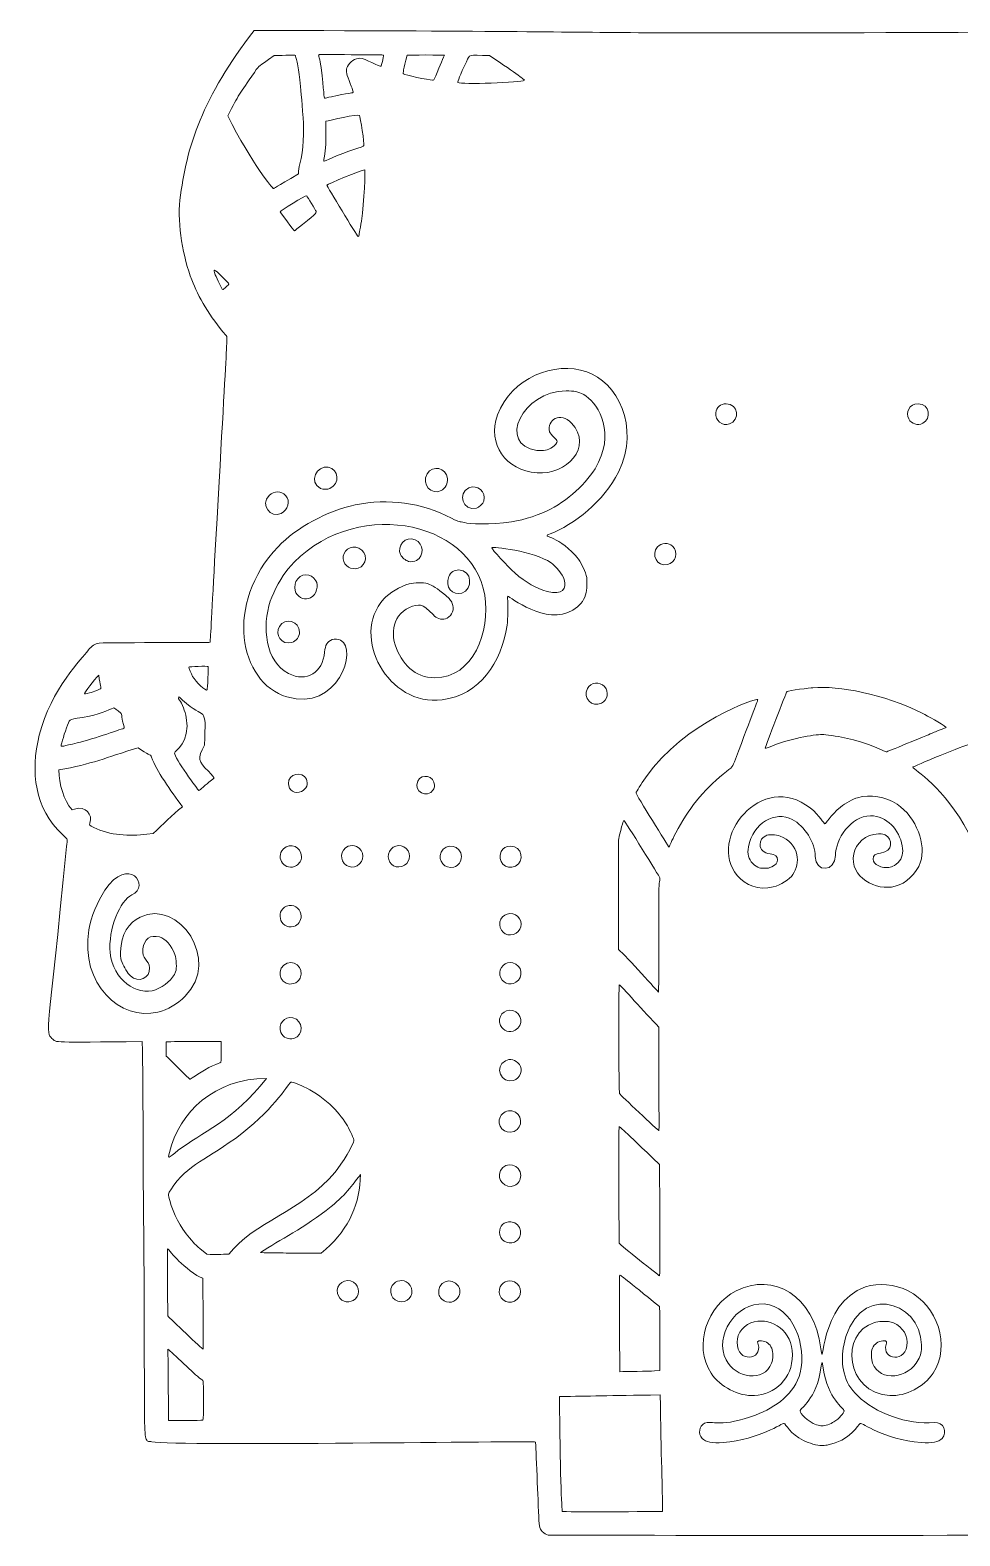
# Model space of a CAD drawing. Header units: inches. Extents: x -62.1 to -44.3, y 58.5 to 60.4.
# Drawn here: x -57.572 to -56.44, y 58.57 to 60.404 of the extents above; entities that cross this region are included whole.
import ezdxf

# ---------------------------------------------------------------- set-up
doc = ezdxf.new("R2010")
doc.units = ezdxf.units.IN
doc.header["$MEASUREMENT"] = 0
doc.layers.add('Gingerbread House 04', color=7, linetype='Continuous')

# ---------------------------------------------------------------- blocks, each defined once
blk = doc.blocks.new('block 3')
at = {"layer": 'Gingerbread House 04', "lineweight": 0}
for points, knots in [([(-55.6513, 59.4794), (-55.6333, 59.5653), (-55.7091, 59.6422), (-55.713, 59.6478), (-55.7154, 59.6514), (-55.7211, 59.6559), (-55.7244, 59.6569), (-55.7291, 59.6583), (-55.8615, 59.6574), (-55.862, 59.6582), (-55.8622, 59.6586), (-55.8785, 59.9532), (-55.8785, 59.9534), (-55.8826, 60.0376), (-55.8841, 60.0287), (-55.8812, 60.0321), (-55.7827, 60.1438), (-55.8253, 60.2868), (-55.9161, 60.4035), (-57.1395, 60.3966), (-56.6444, 60.402), (-57.2991, 60.4031), (-57.362, 60.322), (-57.3816, 60.2623), (-57.3895, 60.1963), (-57.393, 60.1666), (-57.3855, 60.1265), (-57.3751, 60.0993), (-57.3675, 60.0794), (-57.3528, 60.0539), (-57.3337, 60.0321), (-57.3313, 60.0294), (-57.3308, 60.053), (-57.3473, 59.7569), (-57.3512, 59.6866), (-57.3525, 59.6588), (-57.3529, 59.6582), (-57.3534, 59.6573), (-57.4855, 59.6584), (-57.4904, 59.6569), (-57.4938, 59.6559), (-57.4994, 59.6514), (-57.5019, 59.6478), (-57.5073, 59.6399), (-57.547, 59.6011), (-57.5608, 59.5452), (-57.572, 59.5001), (-57.5664, 59.456), (-57.5326, 59.424), (-57.5252, 59.417), (-57.5265, 59.4191), (-57.5275, 59.4095), (-57.5506, 59.1778), (-57.5538, 59.1842), (-57.5454, 59.1758), (-57.5399, 59.1703), (-57.5467, 59.1712), (-57.4354, 59.1721), (-57.4342, 59.1139), (-57.4345, 59.0198), (-57.4339, 58.9612), (-57.4309, 58.6682), (-57.4371, 58.6872), (-57.4238, 58.6848), (-57.392, 58.6792), (-56.9583, 58.6862), (-56.9565, 58.6844), (-56.9562, 58.6841), (-56.953, 58.6032), (-56.9529, 58.6001), (-56.9522, 58.5817), (-56.9518, 58.5795), (-56.9483, 58.5757), (-56.9457, 58.5729), (-56.9439, 58.5718), (-56.9409, 58.5712), (-56.9393, 58.5709), (-56.2747, 58.5702), (-56.2711, 58.5721), (-56.2677, 58.5738), (-56.2644, 58.5777), (-56.2634, 58.5812), (-56.2619, 58.5868), (-56.259, 58.6838), (-56.2584, 58.6844), (-56.2583, 58.6845), (-56.2465, 58.6846), (-56.2323, 58.6845), (-55.7943, 58.684), (-55.7856, 58.6768), (-55.783, 58.6919), (-55.7821, 58.6972), (-55.7806, 59.1116), (-55.7794, 59.1721), (-55.6677, 59.1712), (-55.6751, 59.1703), (-55.6694, 59.1758), (-55.6621, 59.1829), (-55.6633, 59.1761), (-55.6854, 59.3902), (-55.6874, 59.4092), (-55.6879, 59.415), (-55.6882, 59.4168), (-55.6888, 59.4215), (-55.6606, 59.435), (-55.6513, 59.4794)], [0, 0, 0, 0, 1, 1, 1, 2, 2, 2, 3, 3, 3, 4, 4, 4, 5, 5, 5, 6, 6, 6, 7, 7, 7, 8, 8, 8, 9, 9, 9, 10, 10, 10, 11, 11, 11, 12, 12, 12, 13, 13, 13, 14, 14, 14, 15, 15, 15, 16, 16, 16, 17, 17, 17, 18, 18, 18, 19, 19, 19, 20, 20, 20, 21, 21, 21, 22, 22, 22, 23, 23, 23, 24, 24, 24, 25, 25, 25, 26, 26, 26, 27, 27, 27, 28, 28, 28, 29, 29, 29, 30, 30, 30, 31, 31, 31, 32, 32, 32, 33, 33, 33, 34, 34, 34, 35, 35, 35, 35]), ([(-57.2989, 60.352), (-57.2912, 60.3632), (-57.2961, 60.3566), (-57.2746, 60.3726), (-57.2612, 60.3728), (-57.2493, 60.3733), (-57.2489, 60.3728), (-57.2488, 60.3725), (-57.2479, 60.3689), (-57.2469, 60.3647), (-57.244, 60.3517), (-57.2429, 60.3423), (-57.2396, 60.2966), (-57.2385, 60.2809), (-57.2385, 60.2568), (-57.2437, 60.2407), (-57.2451, 60.2365), (-57.2449, 60.233), (-57.245, 60.2284), (-57.2739, 60.2124), (-57.2749, 60.2105), (-57.2757, 60.2105), (-57.276, 60.2105), (-57.3017, 60.2401), (-57.3314, 60.2993), (-57.3177, 60.3254), (-57.3174, 60.3253), (-57.2989, 60.352)], [0, 0, 0, 0, 1, 1, 1, 2, 2, 2, 3, 3, 3, 4, 4, 4, 5, 5, 5, 6, 6, 6, 7, 7, 7, 8, 8, 8, 9, 9, 9, 9]), ([(-57.1811, 60.3736), (-57.1419, 60.3735), (-57.1415, 60.3735), (-57.1416, 60.3724), (-57.1418, 60.3705), (-57.1442, 60.3601), (-57.1446, 60.3597), (-57.1458, 60.3583), (-57.1645, 60.3693), (-57.1703, 60.3693), (-57.1759, 60.3693), (-57.1825, 60.3649), (-57.1855, 60.3592), (-57.1877, 60.3549), (-57.1873, 60.3514), (-57.1836, 60.3422), (-57.179, 60.3309), (-57.1781, 60.328), (-57.1789, 60.3276), (-57.1801, 60.3268), (-57.1843, 60.3268), (-57.2049, 60.3224), (-57.2093, 60.3214), (-57.213, 60.3207), (-57.2131, 60.3207), (-57.2145, 60.3207), (-57.2139, 60.3286), (-57.2177, 60.3581), (-57.2182, 60.3623), (-57.2206, 60.3731), (-57.2206, 60.3736), (-57.2206, 60.3737), (-57.2028, 60.3737), (-57.1811, 60.3736)], [0, 0, 0, 0, 1, 1, 1, 2, 2, 2, 3, 3, 3, 4, 4, 4, 5, 5, 5, 6, 6, 6, 7, 7, 7, 8, 8, 8, 9, 9, 9, 10, 10, 10, 11, 11, 11, 11]), ([(-57.1127, 60.3732), (-57.1124, 60.3732), (-57.0675, 60.3733), (-57.0675, 60.3731), (-57.0675, 60.373), (-57.0691, 60.3691), (-57.0712, 60.3645), (-57.0806, 60.3429), (-57.079, 60.3424), (-57.0821, 60.3425), (-57.0868, 60.3427), (-57.1163, 60.3491), (-57.1174, 60.3503), (-57.1181, 60.351), (-57.1174, 60.3552), (-57.1127, 60.3732)], [0, 0, 0, 0, 1, 1, 1, 2, 2, 2, 3, 3, 3, 4, 4, 4, 5, 5, 5, 5]), ([(-57.0407, 60.3649), (-57.0362, 60.3747), (-57.0393, 60.3733), (-57.0124, 60.3725), (-56.977, 60.3489), (-56.9696, 60.3429), (-56.9701, 60.3424), (-56.9727, 60.3399), (-57.0482, 60.3369), (-57.051, 60.3398), (-57.0517, 60.3405), (-57.0484, 60.3485), (-57.0407, 60.3649)], [0, 0, 0, 0, 1, 1, 1, 2, 2, 2, 3, 3, 3, 4, 4, 4, 4]), ([(-57.2117, 60.2758), (-57.2118, 60.2846), (-57.2117, 60.2885), (-57.2117, 60.2925), (-57.2076, 60.2937), (-57.1725, 60.3017), (-57.1709, 60.2997), (-57.1697, 60.2983), (-57.1648, 60.2647), (-57.1655, 60.2629), (-57.1661, 60.2611), (-57.1836, 60.2574), (-57.2078, 60.2465), (-57.2205, 60.2407), (-57.2112, 60.2416), (-57.2117, 60.2758)], [0, 0, 0, 0, 1, 1, 1, 2, 2, 2, 3, 3, 3, 4, 4, 4, 5, 5, 5, 5]), ([(-57.1645, 60.2335), (-57.1636, 60.2335), (-57.1649, 60.1946), (-57.1686, 60.1711), (-57.1704, 60.1599), (-57.1716, 60.1532), (-57.1718, 60.1528), (-57.172, 60.1526), (-57.1722, 60.1524), (-57.1725, 60.1524), (-57.1741, 60.1525), (-57.2106, 60.2144), (-57.2106, 60.2146), (-57.2106, 60.2161), (-57.1683, 60.2334), (-57.1645, 60.2335)], [0, 0, 0, 0, 1, 1, 1, 2, 2, 2, 3, 3, 3, 4, 4, 4, 5, 5, 5, 5]), ([(-57.2352, 60.2018), (-57.2341, 60.2006), (-57.2243, 60.1844), (-57.2238, 60.1829), (-57.2231, 60.1813), (-57.222, 60.1815), (-57.2401, 60.1669), (-57.2454, 60.1626), (-57.2499, 60.1591), (-57.2501, 60.1591), (-57.2506, 60.1591), (-57.2669, 60.181), (-57.2674, 60.1822), (-57.2679, 60.1838), (-57.236, 60.2027), (-57.2352, 60.2018)], [0, 0, 0, 0, 1, 1, 1, 2, 2, 2, 3, 3, 3, 4, 4, 4, 5, 5, 5, 5]), ([(-57.3335, 60.0907), (-57.3355, 60.089), (-57.3373, 60.0876), (-57.3375, 60.0876), (-57.3379, 60.0876), (-57.3444, 60.1006), (-57.3465, 60.1057), (-57.3497, 60.1135), (-57.3484, 60.1132), (-57.3384, 60.1035), (-57.3337, 60.0989), (-57.3299, 60.0949), (-57.3299, 60.0946), (-57.3299, 60.0942), (-57.3316, 60.0925), (-57.3335, 60.0907)], [0, 0, 0, 0, 1, 1, 1, 2, 2, 2, 3, 3, 3, 4, 4, 4, 5, 5, 5, 5]), ([(-56.9903, 59.7142), (-56.9907, 59.7142), (-56.9908, 59.7132), (-56.9905, 59.7112), (-56.9897, 59.7057), (-56.99, 59.6858), (-56.9911, 59.679), (-56.9981, 59.6331), (-57.0243, 59.5942), (-57.0703, 59.5881), (-57.1355, 59.5794), (-57.1827, 59.6648), (-57.1414, 59.7109), (-57.1349, 59.7182), (-57.1212, 59.7263), (-57.1105, 59.7293), (-57.1042, 59.7311), (-57.0929, 59.7312), (-57.0882, 59.7296), (-57.0815, 59.7273), (-57.0766, 59.7242), (-57.0662, 59.7154), (-57.061, 59.711), (-57.0596, 59.7094), (-57.0579, 59.7055), (-57.055, 59.699), (-57.0579, 59.6908), (-57.0642, 59.6876), (-57.0689, 59.6851), (-57.076, 59.6863), (-57.0796, 59.6902), (-57.084, 59.6949), (-57.0874, 59.6981), (-57.0912, 59.7008), (-57.0949, 59.7034), (-57.0952, 59.7035), (-57.0989, 59.7035), (-57.1083, 59.7035), (-57.1206, 59.6957), (-57.1253, 59.6868), (-57.13, 59.6777), (-57.1312, 59.6665), (-57.1274, 59.655), (-57.1197, 59.6322), (-57.1037, 59.6149), (-57.0792, 59.615), (-57.0322, 59.6151), (-57.0113, 59.6707), (-57.0184, 59.7155), (-57.0334, 59.8086), (-57.182, 59.8366), (-57.2578, 59.7477), (-57.2651, 59.7392), (-57.2753, 59.7207), (-57.2795, 59.7083), (-57.2899, 59.6775), (-57.2854, 59.6345), (-57.2575, 59.6203), (-57.2349, 59.6088), (-57.2156, 59.6216), (-57.2134, 59.6461), (-57.2125, 59.6551), (-57.2102, 59.6591), (-57.2042, 59.6614), (-57.2012, 59.6625), (-57.1966, 59.6623), (-57.1939, 59.6608), (-57.1724, 59.6497), (-57.1973, 59.5733), (-57.2592, 59.5917), (-57.3178, 59.6092), (-57.3356, 59.7058), (-57.2701, 59.7745), (-57.2477, 59.7979), (-57.2096, 59.8185), (-57.176, 59.8254), (-57.1353, 59.8337), (-57.0958, 59.8284), (-57.0588, 59.8092), (-57.0481, 59.8037), (-57.0501, 59.806), (-57.0429, 59.8039), (-57.0389, 59.8027), (-57.0108, 59.8005), (-56.9859, 59.8048), (-56.9694, 59.8076), (-56.9507, 59.8137), (-56.9384, 59.8202), (-56.913, 59.8335), (-56.8898, 59.8562), (-56.8796, 59.8776), (-56.8598, 59.9191), (-56.8828, 59.9518), (-56.8978, 59.9597), (-56.9047, 59.9633), (-56.9094, 59.9643), (-56.9193, 59.9643), (-56.9725, 59.9643), (-57.0037, 59.8984), (-56.9548, 59.8919), (-56.9467, 59.8908), (-56.9418, 59.8919), (-56.9358, 59.8959), (-56.9323, 59.8983), (-56.93, 59.901), (-56.93, 59.9029), (-56.93, 59.9048), (-56.9384, 59.9107), (-56.9394, 59.9146), (-56.9433, 59.929), (-56.9259, 59.9393), (-56.9127, 59.9251), (-56.8854, 59.896), (-56.9195, 59.8615), (-56.9546, 59.8645), (-56.9931, 59.8678), (-57.0157, 59.899), (-57.0026, 59.9351), (-56.9862, 59.9802), (-56.9333, 60.0011), (-56.894, 59.9875), (-56.8581, 59.9751), (-56.8281, 59.9215), (-56.8556, 59.8654), (-56.8726, 59.8306), (-56.9104, 59.8005), (-56.9388, 59.7902), (-56.951, 59.7857), (-56.9314, 59.7903), (-56.908, 59.7639), (-56.903, 59.7584), (-56.8984, 59.7503), (-56.8958, 59.7426), (-56.894, 59.7376), (-56.8939, 59.737), (-56.894, 59.729), (-56.894, 59.7214), (-56.8941, 59.7202), (-56.8955, 59.7161), (-56.8982, 59.7079), (-56.9029, 59.7022), (-56.9109, 59.6974), (-56.944, 59.6775), (-56.988, 59.7142), (-56.9903, 59.7142)], [0, 0, 0, 0, 1, 1, 1, 2, 2, 2, 3, 3, 3, 4, 4, 4, 5, 5, 5, 6, 6, 6, 7, 7, 7, 8, 8, 8, 9, 9, 9, 10, 10, 10, 11, 11, 11, 12, 12, 12, 13, 13, 13, 14, 14, 14, 15, 15, 15, 16, 16, 16, 17, 17, 17, 18, 18, 18, 19, 19, 19, 20, 20, 20, 21, 21, 21, 22, 22, 22, 23, 23, 23, 24, 24, 24, 25, 25, 25, 26, 26, 26, 27, 27, 27, 28, 28, 28, 29, 29, 29, 30, 30, 30, 31, 31, 31, 32, 32, 32, 33, 33, 33, 34, 34, 34, 35, 35, 35, 36, 36, 36, 37, 37, 37, 38, 38, 38, 39, 39, 39, 40, 40, 40, 41, 41, 41, 42, 42, 42, 43, 43, 43, 44, 44, 44, 45, 45, 45, 46, 46, 46, 47, 47, 47, 48, 48, 48, 48]), ([(-56.7369, 59.9376), (-56.736, 59.9444), (-56.7311, 59.9486), (-56.7243, 59.9486), (-56.7091, 59.9486), (-56.7075, 59.9286), (-56.7202, 59.924), (-56.7289, 59.9209), (-56.7382, 59.9285), (-56.7369, 59.9376)], [0, 0, 0, 0, 1, 1, 1, 2, 2, 2, 3, 3, 3, 3]), ([(-56.4906, 59.9486), (-56.4759, 59.9486), (-56.4743, 59.9301), (-56.4847, 59.9248), (-56.4908, 59.9216), (-56.4987, 59.9241), (-56.5019, 59.9301), (-56.5058, 59.9376), (-56.5016, 59.9486), (-56.4906, 59.9486)], [0, 0, 0, 0, 1, 1, 1, 2, 2, 2, 3, 3, 3, 3]), ([(-57.2089, 59.8713), (-57.1962, 59.8687), (-57.194, 59.8513), (-57.2069, 59.8455), (-57.2101, 59.844), (-57.2152, 59.8441), (-57.2183, 59.8456), (-57.2334, 59.8531), (-57.2229, 59.8742), (-57.2089, 59.8713)], [0, 0, 0, 0, 1, 1, 1, 2, 2, 2, 3, 3, 3, 3]), ([(-57.0637, 59.8576), (-57.0631, 59.8516), (-57.0664, 59.8453), (-57.0714, 59.8428), (-57.083, 59.8369), (-57.096, 59.8502), (-57.0884, 59.8632), (-57.0818, 59.8746), (-57.0651, 59.8708), (-57.0637, 59.8576)], [0, 0, 0, 0, 1, 1, 1, 2, 2, 2, 3, 3, 3, 3]), ([(-57.2662, 59.8151), (-57.2792, 59.8089), (-57.2923, 59.8254), (-57.2808, 59.8369), (-57.2747, 59.843), (-57.2664, 59.8429), (-57.2607, 59.8367), (-57.2549, 59.8302), (-57.2577, 59.8192), (-57.2662, 59.8151)], [0, 0, 0, 0, 1, 1, 1, 2, 2, 2, 3, 3, 3, 3]), ([(-57.0195, 59.8302), (-57.0203, 59.827), (-57.0251, 59.8224), (-57.0285, 59.8216), (-57.0448, 59.8175), (-57.0523, 59.8395), (-57.0376, 59.8462), (-57.0275, 59.8508), (-57.0163, 59.8417), (-57.0195, 59.8302)], [0, 0, 0, 0, 1, 1, 1, 2, 2, 2, 3, 3, 3, 3]), ([(-57.103, 59.783), (-57.0927, 59.7783), (-57.0917, 59.7633), (-57.1014, 59.7579), (-57.1038, 59.7566), (-57.1089, 59.7559), (-57.1111, 59.7566), (-57.115, 59.7579), (-57.1189, 59.7612), (-57.1208, 59.765), (-57.1261, 59.7751), (-57.115, 59.7885), (-57.103, 59.783)], [0, 0, 0, 0, 1, 1, 1, 2, 2, 2, 3, 3, 3, 4, 4, 4, 4]), ([(-57.1725, 59.7484), (-57.181, 59.7458), (-57.1896, 59.7511), (-57.1908, 59.7596), (-57.1922, 59.7695), (-57.1812, 59.7771), (-57.1716, 59.7729), (-57.1602, 59.7678), (-57.1617, 59.7516), (-57.1725, 59.7484)], [0, 0, 0, 0, 1, 1, 1, 2, 2, 2, 3, 3, 3, 3]), ([(-56.8079, 59.7744), (-56.8033, 59.7796), (-56.7945, 59.78), (-56.7895, 59.7752), (-56.782, 59.7681), (-56.7857, 59.755), (-56.7959, 59.7528), (-56.8083, 59.7501), (-56.8163, 59.7648), (-56.8079, 59.7744)], [0, 0, 0, 0, 1, 1, 1, 2, 2, 2, 3, 3, 3, 3]), ([(-57.2484, 59.7186), (-57.2499, 59.7214), (-57.2498, 59.7286), (-57.2482, 59.7321), (-57.2435, 59.7426), (-57.2294, 59.7434), (-57.2239, 59.7331), (-57.221, 59.7276), (-57.2225, 59.7164), (-57.2304, 59.7124), (-57.2369, 59.709), (-57.2447, 59.7117), (-57.2484, 59.7186)], [0, 0, 0, 0, 1, 1, 1, 2, 2, 2, 3, 3, 3, 4, 4, 4, 4]), ([(-57.062, 59.7382), (-57.0597, 59.7436), (-57.0556, 59.7463), (-57.0498, 59.7463), (-57.0336, 59.7464), (-57.0323, 59.7223), (-57.0462, 59.7182), (-57.0572, 59.7149), (-57.0677, 59.7255), (-57.062, 59.7382)], [0, 0, 0, 0, 1, 1, 1, 2, 2, 2, 3, 3, 3, 3]), ([(-57.2439, 59.6705), (-57.2439, 59.6646), (-57.2476, 59.6597), (-57.2533, 59.658), (-57.2656, 59.6543), (-57.2746, 59.6675), (-57.2684, 59.6776), (-57.2614, 59.689), (-57.2439, 59.6839), (-57.2439, 59.6705)], [0, 0, 0, 0, 1, 1, 1, 2, 2, 2, 3, 3, 3, 3]), ([(-57.3552, 59.6287), (-57.3549, 59.6284), (-57.3549, 59.6229), (-57.3554, 59.6146), (-57.3557, 59.6071), (-57.3562, 59.6007), (-57.3564, 59.6003), (-57.3576, 59.5981), (-57.3704, 59.61), (-57.3741, 59.6166), (-57.376, 59.62), (-57.3788, 59.6268), (-57.3788, 59.628), (-57.3788, 59.6287), (-57.3558, 59.6293), (-57.3552, 59.6287)], [0, 0, 0, 0, 1, 1, 1, 2, 2, 2, 3, 3, 3, 4, 4, 4, 5, 5, 5, 5]), ([(-57.4885, 59.6181), (-57.4866, 59.6047), (-57.4854, 59.6032), (-57.4858, 59.6021), (-57.4861, 59.6013), (-57.4946, 59.5979), (-57.4996, 59.5966), (-57.5046, 59.5952), (-57.5057, 59.5951), (-57.5057, 59.5956), (-57.5057, 59.5968), (-57.4941, 59.6129), (-57.4885, 59.6181)], [0, 0, 0, 0, 1, 1, 1, 2, 2, 2, 3, 3, 3, 4, 4, 4, 4]), ([(-56.8763, 59.584), (-56.8876, 59.5783), (-56.8991, 59.5905), (-56.8932, 59.6019), (-56.8891, 59.6097), (-56.8784, 59.6109), (-56.8723, 59.6042), (-56.8667, 59.5979), (-56.8687, 59.5878), (-56.8763, 59.584)], [0, 0, 0, 0, 1, 1, 1, 2, 2, 2, 3, 3, 3, 3]), ([(-56.6502, 59.5982), (-56.6481, 59.5998), (-56.6218, 59.6025), (-56.6186, 59.6028), (-56.5876, 59.6054), (-56.533, 59.5957), (-56.485, 59.5716), (-56.4794, 59.5688), (-56.4618, 59.5592), (-56.4564, 59.5545), (-56.4859, 59.5424), (-56.456, 59.5548), (-56.5053, 59.5345), (-56.5184, 59.5291), (-56.5292, 59.5247), (-56.5293, 59.5247), (-56.531, 59.5248), (-56.5493, 59.5357), (-56.58, 59.542), (-56.5893, 59.5438), (-56.6036, 59.5459), (-56.6074, 59.5459), (-56.6172, 59.5459), (-56.6473, 59.5409), (-56.6727, 59.5303), (-56.6754, 59.5292), (-56.6767, 59.5289), (-56.6767, 59.5293), (-56.6767, 59.5308), (-56.6513, 59.5974), (-56.6502, 59.5982)], [0, 0, 0, 0, 1, 1, 1, 2, 2, 2, 3, 3, 3, 4, 4, 4, 5, 5, 5, 6, 6, 6, 7, 7, 7, 8, 8, 8, 9, 9, 9, 10, 10, 10, 10]), ([(-57.3819, 59.5666), (-57.3832, 59.5741), (-57.3871, 59.584), (-57.3902, 59.5877), (-57.3922, 59.59), (-57.391, 59.5918), (-57.3907, 59.5918), (-57.3905, 59.5918), (-57.3886, 59.59), (-57.3863, 59.5878), (-57.359, 59.5619), (-57.3572, 59.5851), (-57.3598, 59.5328), (-57.3684, 59.5162), (-57.3674, 59.5137), (-57.3549, 59.5011), (-57.3504, 59.4965), (-57.3475, 59.4932), (-57.3478, 59.4929), (-57.3496, 59.4913), (-57.3542, 59.4882), (-57.3613, 59.4818), (-57.3638, 59.4796), (-57.3661, 59.4777), (-57.3664, 59.4777), (-57.3675, 59.4777), (-57.3962, 59.5179), (-57.3962, 59.5233), (-57.3962, 59.5263), (-57.3763, 59.5355), (-57.3819, 59.5666)], [0, 0, 0, 0, 1, 1, 1, 2, 2, 2, 3, 3, 3, 4, 4, 4, 5, 5, 5, 6, 6, 6, 7, 7, 7, 8, 8, 8, 9, 9, 9, 10, 10, 10, 10]), ([(-56.7939, 59.4087), (-56.7941, 59.4089), (-56.8345, 59.4732), (-56.8341, 59.4747), (-56.8338, 59.476), (-56.8275, 59.4862), (-56.8227, 59.4931), (-56.7744, 59.5622), (-56.6872, 59.5901), (-56.6858, 59.5887), (-56.6854, 59.5883), (-56.6918, 59.5722), (-56.7131, 59.5157), (-56.7167, 59.506), (-56.7155, 59.5075), (-56.728, 59.4975), (-56.7514, 59.4787), (-56.7716, 59.4538), (-56.7856, 59.4262), (-56.7912, 59.4152), (-56.7924, 59.4122), (-56.7939, 59.4087)], [0, 0, 0, 0, 1, 1, 1, 2, 2, 2, 3, 3, 3, 4, 4, 4, 5, 5, 5, 6, 6, 6, 7, 7, 7, 7]), ([(-57.5265, 59.5572), (-57.5227, 59.567), (-57.5263, 59.5628), (-57.4996, 59.5683), (-57.4852, 59.5713), (-57.4711, 59.5783), (-57.47, 59.5783), (-57.4696, 59.5783), (-57.4663, 59.5758), (-57.4615, 59.5719), (-57.4609, 59.5715), (-57.4605, 59.5699), (-57.4603, 59.567), (-57.4597, 59.5601), (-57.4568, 59.5544), (-57.4575, 59.5537), (-57.4579, 59.5533), (-57.4945, 59.5407), (-57.5147, 59.5357), (-57.5321, 59.5314), (-57.5342, 59.531), (-57.5342, 59.532), (-57.5342, 59.5344), (-57.5297, 59.5491), (-57.5265, 59.5572)], [0, 0, 0, 0, 1, 1, 1, 2, 2, 2, 3, 3, 3, 4, 4, 4, 5, 5, 5, 6, 6, 6, 7, 7, 7, 8, 8, 8, 8]), ([(-57.5179, 59.4552), (-57.5179, 59.4552), (-57.5209, 59.4543), (-57.5209, 59.4543), (-57.5318, 59.4661), (-57.5361, 59.4851), (-57.5372, 59.5028), (-57.4963, 59.51), (-57.4803, 59.5176), (-57.4405, 59.5298), (-57.4287, 59.5207), (-57.4253, 59.5223), (-57.424, 59.5185), (-57.4184, 59.5014), (-57.4009, 59.478), (-57.3865, 59.458), (-57.3989, 59.4477), (-57.4102, 59.4368), (-57.4222, 59.4254), (-57.4222, 59.4254), (-57.4297, 59.4245), (-57.4297, 59.4245), (-57.4509, 59.4218), (-57.4752, 59.4231), (-57.4943, 59.4326), (-57.5003, 59.4356), (-57.5001, 59.4354), (-57.4992, 59.4379), (-57.4955, 59.4485), (-57.5043, 59.4593), (-57.5179, 59.4552)], [0, 0, 0, 0, 1, 1, 1, 2, 2, 2, 3, 3, 3, 4, 4, 4, 5, 5, 5, 6, 6, 6, 7, 7, 7, 8, 8, 8, 9, 9, 9, 10, 10, 10, 10]), ([(-56.4292, 59.4263), (-56.4579, 59.4815), (-56.4963, 59.5035), (-56.4971, 59.506), (-56.4974, 59.5067), (-56.4308, 59.5345), (-56.4289, 59.5335), (-56.4266, 59.5323), (-56.4063, 59.5113), (-56.4011, 59.5048), (-56.3759, 59.4734), (-56.3672, 59.4492), (-56.3597, 59.4171), (-56.3597, 59.4171), (-56.3597, 59.394), (-56.3597, 59.394), (-56.3597, 59.3813), (-56.3598, 59.3708), (-56.3599, 59.3707), (-56.3603, 59.3703), (-56.4082, 59.4054), (-56.4205, 59.414), (-56.4241, 59.4165), (-56.4242, 59.4167), (-56.4292, 59.4263)], [0, 0, 0, 0, 1, 1, 1, 2, 2, 2, 3, 3, 3, 4, 4, 4, 5, 5, 5, 6, 6, 6, 7, 7, 7, 8, 8, 8, 8]), ([(-57.2575, 59.4864), (-57.2575, 59.498), (-57.2405, 59.5019), (-57.2355, 59.4915), (-57.2345, 59.4893), (-57.2343, 59.4852), (-57.2352, 59.4829), (-57.236, 59.4807), (-57.239, 59.4778), (-57.2416, 59.4765), (-57.2492, 59.473), (-57.2575, 59.4779), (-57.2575, 59.4864)], [0, 0, 0, 0, 1, 1, 1, 2, 2, 2, 3, 3, 3, 4, 4, 4, 4]), ([(-57.081, 59.4784), (-57.0884, 59.4673), (-57.1058, 59.4771), (-57.0999, 59.4892), (-57.0951, 59.4991), (-57.0795, 59.4956), (-57.0795, 59.4842), (-57.0795, 59.4813), (-57.0798, 59.4803), (-57.081, 59.4784)], [0, 0, 0, 0, 1, 1, 1, 2, 2, 2, 3, 3, 3, 3]), ([(-56.5382, 59.3859), (-56.5348, 59.3842), (-56.5341, 59.3841), (-56.5292, 59.3841), (-56.5255, 59.3841), (-56.5212, 59.3838), (-56.515, 59.3901), (-56.5097, 59.3956), (-56.5082, 59.4015), (-56.5099, 59.4104), (-56.5135, 59.4298), (-56.5284, 59.447), (-56.5487, 59.447), (-56.5726, 59.4471), (-56.5912, 59.4179), (-56.5912, 59.3986), (-56.5912, 59.3786), (-56.6158, 59.3774), (-56.6158, 59.3975), (-56.6158, 59.4138), (-56.6288, 59.4347), (-56.6438, 59.4425), (-56.6646, 59.4533), (-56.6917, 59.4383), (-56.6972, 59.4093), (-56.6988, 59.4004), (-56.6973, 59.3945), (-56.692, 59.389), (-56.6859, 59.3828), (-56.6818, 59.383), (-56.6779, 59.383), (-56.673, 59.383), (-56.6722, 59.3831), (-56.6688, 59.3848), (-56.6637, 59.3873), (-56.6616, 59.3897), (-56.6617, 59.3932), (-56.6617, 59.3977), (-56.6642, 59.3997), (-56.6708, 59.4005), (-56.6787, 59.4015), (-56.6829, 59.4055), (-56.6829, 59.4121), (-56.6829, 59.4169), (-56.6807, 59.4203), (-56.6762, 59.4227), (-56.6731, 59.4244), (-56.6638, 59.4242), (-56.6585, 59.4223), (-56.6483, 59.4186), (-56.6401, 59.4095), (-56.6381, 59.3996), (-56.6366, 59.3918), (-56.6387, 59.3819), (-56.643, 59.3756), (-56.6474, 59.3692), (-56.6576, 59.3627), (-56.667, 59.3603), (-56.6848, 59.3558), (-56.7008, 59.3624), (-56.7109, 59.3744), (-56.7483, 59.4188), (-56.6804, 59.503), (-56.622, 59.4565), (-56.6096, 59.4466), (-56.6059, 59.4379), (-56.6042, 59.4372), (-56.6026, 59.4366), (-56.598, 59.4472), (-56.585, 59.4576), (-56.5793, 59.4622), (-56.5697, 59.4675), (-56.5644, 59.469), (-56.5488, 59.4733), (-56.53, 59.4703), (-56.5162, 59.4611), (-56.4921, 59.4452), (-56.4807, 59.4107), (-56.4876, 59.3908), (-56.4927, 59.3758), (-56.5054, 59.3646), (-56.5186, 59.3611), (-56.5408, 59.3551), (-56.5746, 59.3714), (-56.5689, 59.4007), (-56.5665, 59.4129), (-56.5547, 59.4248), (-56.5387, 59.4249), (-56.5337, 59.4249), (-56.5325, 59.4247), (-56.5306, 59.4237), (-56.5215, 59.4188), (-56.5206, 59.4035), (-56.5362, 59.4016), (-56.5429, 59.4008), (-56.5454, 59.3988), (-56.5454, 59.3943), (-56.5454, 59.3909), (-56.5433, 59.3884), (-56.5382, 59.3859)], [0, 0, 0, 0, 1, 1, 1, 2, 2, 2, 3, 3, 3, 4, 4, 4, 5, 5, 5, 6, 6, 6, 7, 7, 7, 8, 8, 8, 9, 9, 9, 10, 10, 10, 11, 11, 11, 12, 12, 12, 13, 13, 13, 14, 14, 14, 15, 15, 15, 16, 16, 16, 17, 17, 17, 18, 18, 18, 19, 19, 19, 20, 20, 20, 21, 21, 21, 22, 22, 22, 23, 23, 23, 24, 24, 24, 25, 25, 25, 26, 26, 26, 27, 27, 27, 28, 28, 28, 29, 29, 29, 30, 30, 30, 31, 31, 31, 32, 32, 32, 33, 33, 33, 33]), ([(-56.8056, 59.3667), (-56.8064, 59.3629), (-56.8065, 59.3539), (-56.8064, 59.2973), (-56.8064, 59.2616), (-56.8065, 59.2323), (-56.8066, 59.2323), (-56.8075, 59.2323), (-56.8449, 59.2757), (-56.8556, 59.2843), (-56.8556, 59.2843), (-56.8556, 59.4172), (-56.8556, 59.4172), (-56.851, 59.4366), (-56.8495, 59.4415), (-56.8487, 59.4412), (-56.8476, 59.4409), (-56.8052, 59.3719), (-56.8049, 59.3714), (-56.8048, 59.3712), (-56.8051, 59.3691), (-56.8056, 59.3667)], [0, 0, 0, 0, 1, 1, 1, 2, 2, 2, 3, 3, 3, 4, 4, 4, 5, 5, 5, 6, 6, 6, 7, 7, 7, 7]), ([(-57.5004, 59.3081), (-57.4977, 59.3238), (-57.4902, 59.3425), (-57.481, 59.3562), (-57.452, 59.3997), (-57.4248, 59.3611), (-57.4481, 59.3506), (-57.4621, 59.3444), (-57.4773, 59.3092), (-57.4745, 59.2801), (-57.4714, 59.2472), (-57.4419, 59.227), (-57.4192, 59.2352), (-57.4085, 59.2391), (-57.398, 59.2485), (-57.3948, 59.257), (-57.3933, 59.2611), (-57.3938, 59.2725), (-57.3958, 59.2781), (-57.3997, 59.2891), (-57.407, 59.2974), (-57.4145, 59.2994), (-57.4262, 59.3025), (-57.433, 59.2971), (-57.4347, 59.2849), (-57.4365, 59.2726), (-57.4271, 59.2713), (-57.4265, 59.262), (-57.4255, 59.2494), (-57.4406, 59.2428), (-57.4499, 59.252), (-57.4528, 59.2549), (-57.458, 59.2632), (-57.46, 59.2682), (-57.4618, 59.2728), (-57.4618, 59.273), (-57.4618, 59.2815), (-57.4617, 59.3025), (-57.4514, 59.3171), (-57.4378, 59.3237), (-57.3911, 59.3461), (-57.3391, 59.2714), (-57.3833, 59.2272), (-57.3931, 59.2174), (-57.404, 59.211), (-57.4165, 59.208), (-57.4616, 59.1968), (-57.5116, 59.2415), (-57.5004, 59.3081)], [0, 0, 0, 0, 1, 1, 1, 2, 2, 2, 3, 3, 3, 4, 4, 4, 5, 5, 5, 6, 6, 6, 7, 7, 7, 8, 8, 8, 9, 9, 9, 10, 10, 10, 11, 11, 11, 12, 12, 12, 13, 13, 13, 14, 14, 14, 15, 15, 15, 16, 16, 16, 16]), ([(-57.2416, 59.3975), (-57.2416, 59.394), (-57.2418, 59.3931), (-57.2433, 59.3908), (-57.2443, 59.3891), (-57.246, 59.3874), (-57.2476, 59.3864), (-57.2607, 59.3783), (-57.2746, 59.3957), (-57.2635, 59.4066), (-57.255, 59.4149), (-57.2417, 59.4091), (-57.2416, 59.3975)], [0, 0, 0, 0, 1, 1, 1, 2, 2, 2, 3, 3, 3, 4, 4, 4, 4]), ([(-57.1739, 59.386), (-57.1779, 59.3839), (-57.1828, 59.3841), (-57.1867, 59.3866), (-57.1956, 59.392), (-57.1944, 59.4058), (-57.1847, 59.4098), (-57.182, 59.4109), (-57.1773, 59.4109), (-57.1745, 59.4096), (-57.1645, 59.405), (-57.1641, 59.391), (-57.1739, 59.386)], [0, 0, 0, 0, 1, 1, 1, 2, 2, 2, 3, 3, 3, 4, 4, 4, 4]), ([(-57.1357, 59.4002), (-57.1336, 59.4102), (-57.1213, 59.4141), (-57.1139, 59.4071), (-57.1067, 59.4003), (-57.1098, 59.388), (-57.1192, 59.3852), (-57.1291, 59.3822), (-57.1376, 59.3911), (-57.1357, 59.4002)], [0, 0, 0, 0, 1, 1, 1, 2, 2, 2, 3, 3, 3, 3]), ([(-57.056, 59.3846), (-57.0671, 59.3813), (-57.0759, 59.3927), (-57.0715, 59.4025), (-57.0657, 59.4151), (-57.0468, 59.411), (-57.0467, 59.3973), (-57.0467, 59.3911), (-57.0502, 59.3864), (-57.056, 59.3846)], [0, 0, 0, 0, 1, 1, 1, 2, 2, 2, 3, 3, 3, 3]), ([(-56.9808, 59.3857), (-56.9925, 59.38), (-57.0043, 59.3919), (-56.9983, 59.4034), (-56.996, 59.4078), (-56.9921, 59.4101), (-56.987, 59.4101), (-56.9724, 59.4101), (-56.9696, 59.3913), (-56.9808, 59.3857)], [0, 0, 0, 0, 1, 1, 1, 2, 2, 2, 3, 3, 3, 3]), ([(-57.2564, 59.3377), (-57.2489, 59.3388), (-57.2419, 59.3325), (-57.2419, 59.3246), (-57.2419, 59.3191), (-57.2457, 59.3139), (-57.2507, 59.3123), (-57.2684, 59.3071), (-57.2753, 59.3349), (-57.2564, 59.3377)], [0, 0, 0, 0, 1, 1, 1, 2, 2, 2, 3, 3, 3, 3]), ([(-56.9834, 59.3024), (-56.9931, 59.2995), (-57.0019, 59.308), (-56.9998, 59.3177), (-56.9977, 59.3275), (-56.9854, 59.3313), (-56.9781, 59.3244), (-56.9708, 59.3175), (-56.9738, 59.3053), (-56.9834, 59.3024)], [0, 0, 0, 0, 1, 1, 1, 2, 2, 2, 3, 3, 3, 3]), ([(-57.2432, 59.2493), (-57.2448, 59.246), (-57.2474, 59.2437), (-57.2512, 59.2426), (-57.265, 59.2384), (-57.2733, 59.2562), (-57.2631, 59.2649), (-57.2524, 59.2741), (-57.2372, 59.2621), (-57.2432, 59.2493)], [0, 0, 0, 0, 1, 1, 1, 2, 2, 2, 3, 3, 3, 3]), ([(-56.9803, 59.2442), (-56.9876, 59.2398), (-56.998, 59.2435), (-56.9998, 59.2528), (-57.0016, 59.2621), (-56.9933, 59.2701), (-56.9842, 59.268), (-56.9729, 59.2655), (-56.9704, 59.2502), (-56.9803, 59.2442)], [0, 0, 0, 0, 1, 1, 1, 2, 2, 2, 3, 3, 3, 3]), ([(-56.8062, 59.0635), (-56.8072, 59.0636), (-56.8536, 59.1076), (-56.8542, 59.1087), (-56.8551, 59.1102), (-56.8554, 59.2415), (-56.8545, 59.2412), (-56.853, 59.2407), (-56.8232, 59.207), (-56.8063, 59.1897), (-56.8063, 59.1897), (-56.8063, 59.1266), (-56.8063, 59.1266), (-56.8061, 59.0911), (-56.806, 59.0635), (-56.8062, 59.0635)], [0, 0, 0, 0, 1, 1, 1, 2, 2, 2, 3, 3, 3, 4, 4, 4, 5, 5, 5, 5]), ([(-57.252, 59.201), (-57.2388, 59.1979), (-57.2388, 59.1795), (-57.2507, 59.176), (-57.2573, 59.174), (-57.2638, 59.1769), (-57.2666, 59.1831), (-57.271, 59.1928), (-57.2623, 59.2035), (-57.252, 59.201)], [0, 0, 0, 0, 1, 1, 1, 2, 2, 2, 3, 3, 3, 3]), ([(-56.9841, 59.2099), (-56.973, 59.2073), (-56.9704, 59.1915), (-56.9813, 59.1858), (-56.988, 59.1823), (-56.9959, 59.1849), (-56.9991, 59.1917), (-57.0038, 59.2019), (-56.995, 59.2126), (-56.9841, 59.2099)], [0, 0, 0, 0, 1, 1, 1, 2, 2, 2, 3, 3, 3, 3]), ([(-57.3394, 59.1722), (-57.3392, 59.1557), (-57.339, 59.1476), (-57.3398, 59.147), (-57.3418, 59.1454), (-57.3532, 59.1428), (-57.3728, 59.1291), (-57.3752, 59.1275), (-57.3772, 59.1261), (-57.3773, 59.1261), (-57.3776, 59.1262), (-57.4059, 59.1541), (-57.4062, 59.1543), (-57.4062, 59.1543), (-57.4064, 59.1717), (-57.4064, 59.1717), (-57.3897, 59.1722), (-57.3903, 59.1723), (-57.3394, 59.1722)], [0, 0, 0, 0, 1, 1, 1, 2, 2, 2, 3, 3, 3, 4, 4, 4, 5, 5, 5, 6, 6, 6, 6]), ([(-56.9834, 59.1247), (-56.9983, 59.1202), (-57.0073, 59.1414), (-56.9931, 59.1487), (-56.9877, 59.1515), (-56.9806, 59.1505), (-56.9761, 59.1441), (-56.9718, 59.138), (-56.9744, 59.1274), (-56.9834, 59.1247)], [0, 0, 0, 0, 1, 1, 1, 2, 2, 2, 3, 3, 3, 3]), ([(-57.2843, 59.1272), (-57.324, 59.0757), (-57.3644, 59.0605), (-57.3917, 59.0397), (-57.4046, 59.0298), (-57.4044, 59.0282), (-57.4023, 59.0369), (-57.3908, 59.0863), (-57.3467, 59.1272), (-57.2843, 59.1272)], [0, 0, 0, 0, 1, 1, 1, 2, 2, 2, 3, 3, 3, 3]), ([(-57.3299, 58.9131), (-57.3299, 58.9131), (-57.333, 58.9131), (-57.333, 58.9131), (-57.3439, 58.9131), (-57.3447, 58.9124), (-57.3569, 58.9132), (-57.3703, 58.9243), (-57.3709, 58.9245), (-57.378, 58.933), (-57.3894, 58.9466), (-57.3974, 58.9618), (-57.402, 58.9787), (-57.404, 58.986), (-57.4039, 58.9869), (-57.4008, 58.9916), (-57.3797, 59.0242), (-57.357, 59.027), (-57.3143, 59.0601), (-57.2722, 59.0926), (-57.2567, 59.1228), (-57.254, 59.1228), (-57.2511, 59.1228), (-57.2232, 59.1129), (-57.203, 59.0919), (-57.1968, 59.0854), (-57.1889, 59.0753), (-57.1856, 59.0694), (-57.1822, 59.0634), (-57.1776, 59.0531), (-57.1776, 59.0517), (-57.1776, 59.0478), (-57.1924, 59.023), (-57.2005, 59.0132), (-57.2401, 58.9653), (-57.3004, 58.9526), (-57.3299, 58.9131)], [0, 0, 0, 0, 1, 1, 1, 2, 2, 2, 3, 3, 3, 4, 4, 4, 5, 5, 5, 6, 6, 6, 7, 7, 7, 8, 8, 8, 9, 9, 9, 10, 10, 10, 11, 11, 11, 12, 12, 12, 12]), ([(-56.9993, 59.0808), (-56.9968, 59.0858), (-56.9906, 59.0887), (-56.9852, 59.0876), (-56.9726, 59.0849), (-56.9708, 59.0676), (-56.9826, 59.0627), (-56.9942, 59.0579), (-57.0047, 59.0702), (-56.9993, 59.0808)], [0, 0, 0, 0, 1, 1, 1, 2, 2, 2, 3, 3, 3, 3]), ([(-56.8547, 59.0685), (-56.854, 59.0685), (-56.851, 59.0657), (-56.8054, 59.0224), (-56.8052, 58.9653), (-56.8048, 58.8869), (-56.8055, 58.8869), (-56.806, 58.8869), (-56.8534, 58.9245), (-56.8545, 58.9265), (-56.855, 58.9275), (-56.8553, 59.0685), (-56.8547, 59.0685)], [0, 0, 0, 0, 1, 1, 1, 2, 2, 2, 3, 3, 3, 4, 4, 4, 4]), ([(-56.9822, 58.9969), (-56.993, 58.992), (-57.0046, 59.0038), (-56.999, 59.0149), (-56.9929, 59.027), (-56.9745, 59.0226), (-56.9745, 59.009), (-56.9745, 59.0036), (-56.9773, 58.9991), (-56.9822, 58.9969)], [0, 0, 0, 0, 1, 1, 1, 2, 2, 2, 3, 3, 3, 3]), ([(-57.17, 59.0037), (-57.1716, 58.9697), (-57.1868, 58.9394), (-57.2175, 58.9145), (-57.2662, 58.9145), (-57.2674, 58.9147), (-57.2913, 58.9151), (-57.2685, 58.9309), (-57.2378, 58.945), (-57.2053, 58.9713), (-57.1866, 58.9864), (-57.1766, 59.0013), (-57.1697, 59.0101), (-57.1697, 59.0101), (-57.17, 59.0037), (-57.17, 59.0037)], [0, 0, 0, 0, 1, 1, 1, 2, 2, 2, 3, 3, 3, 4, 4, 4, 5, 5, 5, 5]), ([(-56.9822, 58.9279), (-56.991, 58.9244), (-57.0004, 58.9306), (-57.0004, 58.9399), (-57.0004, 58.9471), (-56.9947, 58.9533), (-56.9864, 58.9527), (-56.9729, 58.9517), (-56.9702, 58.9328), (-56.9822, 58.9279)], [0, 0, 0, 0, 1, 1, 1, 2, 2, 2, 3, 3, 3, 3]), ([(-57.4045, 58.9199), (-57.4038, 58.9199), (-57.397, 58.9106), (-57.3907, 58.9047), (-57.3841, 58.8985), (-57.3703, 58.8864), (-57.3615, 58.884), (-57.3615, 58.8751), (-57.3616, 58.8682), (-57.3612, 58.8303), (-57.361, 58.8116), (-57.361, 58.7974), (-57.3613, 58.7975), (-57.3619, 58.7975), (-57.4017, 58.835), (-57.4044, 58.838), (-57.4046, 58.8692), (-57.405, 58.9199), (-57.4045, 58.9199)], [0, 0, 0, 0, 1, 1, 1, 2, 2, 2, 3, 3, 3, 4, 4, 4, 5, 5, 5, 6, 6, 6, 6]), ([(-57.1785, 58.8569), (-57.1816, 58.8551), (-57.1864, 58.8547), (-57.1897, 58.8559), (-57.1933, 58.8572), (-57.1969, 58.8614), (-57.1977, 58.8652), (-57.2003, 58.8767), (-57.188, 58.8854), (-57.178, 58.8791), (-57.17, 58.874), (-57.1703, 58.8617), (-57.1785, 58.8569)], [0, 0, 0, 0, 1, 1, 1, 2, 2, 2, 3, 3, 3, 4, 4, 4, 4]), ([(-57.0497, 58.8619), (-57.0534, 58.8551), (-57.0632, 58.8512), (-57.0706, 58.8586), (-57.073, 58.861), (-57.0736, 58.8621), (-57.0742, 58.8646), (-57.0774, 58.8791), (-57.0582, 58.8869), (-57.0504, 58.8743), (-57.049, 58.8719), (-57.0488, 58.8711), (-57.0488, 58.8676), (-57.0488, 58.865), (-57.0491, 58.8631), (-57.0497, 58.8619)], [0, 0, 0, 0, 1, 1, 1, 2, 2, 2, 3, 3, 3, 4, 4, 4, 5, 5, 5, 5]), ([(-56.854, 58.8877), (-56.8533, 58.8881), (-56.8459, 58.882), (-56.8054, 58.8495), (-56.8049, 58.8362), (-56.805, 58.81), (-56.805, 58.7714), (-56.805, 58.7714), (-56.8115, 58.7711), (-56.8115, 58.7711), (-56.8194, 58.7707), (-56.8458, 58.7703), (-56.8539, 58.7701), (-56.8541, 58.8218), (-56.8548, 58.8872), (-56.854, 58.8877)], [0, 0, 0, 0, 1, 1, 1, 2, 2, 2, 3, 3, 3, 4, 4, 4, 5, 5, 5, 5]), ([(-56.4613, 58.689), (-56.4655, 58.6844), (-56.4737, 58.6827), (-56.4868, 58.6838), (-56.5332, 58.6877), (-56.5585, 58.7082), (-56.5611, 58.7072), (-56.563, 58.7064), (-56.5731, 58.6859), (-56.6013, 58.6808), (-56.6036, 58.6804), (-56.6065, 58.6801), (-56.6077, 58.6801), (-56.6135, 58.6802), (-56.6234, 58.683), (-56.6302, 58.6864), (-56.6459, 58.6943), (-56.6523, 58.7066), (-56.6538, 58.7072), (-56.6559, 58.708), (-56.683, 58.6876), (-56.728, 58.6838), (-56.7412, 58.6827), (-56.7494, 58.6844), (-56.7535, 58.689), (-56.7587, 58.6948), (-56.7573, 58.7037), (-56.7505, 58.7073), (-56.7437, 58.711), (-56.7281, 58.7018), (-56.6886, 58.7173), (-56.6639, 58.727), (-56.6408, 58.7431), (-56.6341, 58.7689), (-56.6259, 58.8007), (-56.6429, 58.8503), (-56.6781, 58.8526), (-56.7128, 58.8548), (-56.7394, 58.8132), (-56.7244, 58.7844), (-56.7129, 58.7623), (-56.6782, 58.7568), (-56.6689, 58.7805), (-56.6671, 58.7851), (-56.667, 58.7948), (-56.6687, 58.7986), (-56.6712, 58.8041), (-56.6754, 58.8071), (-56.6812, 58.8078), (-56.6876, 58.8085), (-56.6861, 58.8055), (-56.6854, 58.8033), (-56.6796, 58.7847), (-56.7108, 58.7798), (-56.7111, 58.8061), (-56.7112, 58.817), (-56.7019, 58.8285), (-56.6901, 58.831), (-56.6679, 58.8358), (-56.6437, 58.8195), (-56.6436, 58.7907), (-56.6435, 58.7614), (-56.6651, 58.7426), (-56.6899, 58.7412), (-56.7093, 58.74), (-56.7315, 58.7515), (-56.7426, 58.7683), (-56.7649, 58.8022), (-56.7474, 58.8508), (-56.7121, 58.8686), (-56.6668, 58.8915), (-56.6175, 58.8637), (-56.6089, 58.7981), (-56.6047, 58.7659), (-56.6126, 58.8535), (-56.5546, 58.8733), (-56.5391, 58.8786), (-56.5189, 58.8768), (-56.5027, 58.8686), (-56.4674, 58.8508), (-56.45, 58.8022), (-56.4723, 58.7683), (-56.4833, 58.7515), (-56.5056, 58.74), (-56.5249, 58.7412), (-56.5789, 58.7443), (-56.5866, 58.817), (-56.5437, 58.8301), (-56.5397, 58.8313), (-56.5287, 58.8319), (-56.5248, 58.831), (-56.5129, 58.8285), (-56.5037, 58.817), (-56.5038, 58.8061), (-56.5041, 58.7799), (-56.5354, 58.7844), (-56.5294, 58.8033), (-56.5287, 58.8056), (-56.5274, 58.8085), (-56.5336, 58.8078), (-56.5395, 58.8071), (-56.5436, 58.8041), (-56.5462, 58.7986), (-56.5479, 58.7948), (-56.5478, 58.7851), (-56.546, 58.7805), (-56.5367, 58.7569), (-56.502, 58.7622), (-56.4905, 58.7844), (-56.4871, 58.791), (-56.4864, 58.7939), (-56.4865, 58.8027), (-56.4868, 58.8575), (-56.5676, 58.8813), (-56.5818, 58.7988), (-56.5835, 58.7892), (-56.5831, 58.7779), (-56.5807, 58.7689), (-56.5776, 58.7568), (-56.5735, 58.7498), (-56.564, 58.7406), (-56.5434, 58.7204), (-56.5034, 58.7049), (-56.4708, 58.7082), (-56.4594, 58.7094), (-56.4545, 58.6965), (-56.4613, 58.689)], [0, 0, 0, 0, 1, 1, 1, 2, 2, 2, 3, 3, 3, 4, 4, 4, 5, 5, 5, 6, 6, 6, 7, 7, 7, 8, 8, 8, 9, 9, 9, 10, 10, 10, 11, 11, 11, 12, 12, 12, 13, 13, 13, 14, 14, 14, 15, 15, 15, 16, 16, 16, 17, 17, 17, 18, 18, 18, 19, 19, 19, 20, 20, 20, 21, 21, 21, 22, 22, 22, 23, 23, 23, 24, 24, 24, 25, 25, 25, 26, 26, 26, 27, 27, 27, 28, 28, 28, 29, 29, 29, 30, 30, 30, 31, 31, 31, 32, 32, 32, 33, 33, 33, 34, 34, 34, 35, 35, 35, 36, 36, 36, 37, 37, 37, 38, 38, 38, 39, 39, 39, 40, 40, 40, 41, 41, 41, 42, 42, 42, 42]), ([(-57.116, 58.8557), (-57.1275, 58.8522), (-57.1372, 58.8648), (-57.1309, 58.8749), (-57.1267, 58.8817), (-57.1176, 58.8832), (-57.1116, 58.8781), (-57.1032, 58.8709), (-57.1071, 58.8583), (-57.116, 58.8557)], [0, 0, 0, 0, 1, 1, 1, 2, 2, 2, 3, 3, 3, 3]), ([(-56.9819, 58.8561), (-56.9917, 58.8512), (-57.003, 58.86), (-57.0004, 58.8706), (-56.9984, 58.8788), (-56.9898, 58.883), (-56.9822, 58.8794), (-56.9721, 58.8746), (-56.9726, 58.8609), (-56.9819, 58.8561)], [0, 0, 0, 0, 1, 1, 1, 2, 2, 2, 3, 3, 3, 3]), ([(-57.3618, 58.7111), (-57.3629, 58.7108), (-57.4034, 58.7106), (-57.4034, 58.7109), (-57.4037, 58.7177), (-57.4032, 58.683), (-57.4041, 58.7977), (-57.3996, 58.794), (-57.37, 58.7656), (-57.3656, 58.7622), (-57.3627, 58.7598), (-57.3616, 58.7603), (-57.3612, 58.7587), (-57.3611, 58.7581), (-57.36, 58.7116), (-57.3618, 58.7111)], [0, 0, 0, 0, 1, 1, 1, 2, 2, 2, 3, 3, 3, 4, 4, 4, 5, 5, 5, 5]), ([(-56.8017, 58.5998), (-56.8082, 58.5998), (-56.9235, 58.5994), (-56.924, 58.5999), (-56.9244, 58.6003), (-56.927, 58.6525), (-56.9272, 58.7399), (-56.8901, 58.7402), (-56.87, 58.7413), (-56.8045, 58.7418), (-56.8037, 58.6688), (-56.8018, 58.6216), (-56.8017, 58.6046), (-56.8017, 58.6046), (-56.8017, 58.5998), (-56.8017, 58.5998)], [0, 0, 0, 0, 1, 1, 1, 2, 2, 2, 3, 3, 3, 4, 4, 4, 5, 5, 5, 5])]:
    blk.add_open_spline(points, degree=3, knots=knots, dxfattribs=at)

msp = doc.modelspace()

# ---------------------------------------------------------------- linework, layer by layer
at = {"layer": 'Gingerbread House 04', "lineweight": 0}
for points, knots in [([(-56.9216, 59.7346), (-56.9179, 59.7236), (-56.9235, 59.7152), (-56.9425, 59.7202), (-56.9556, 59.7237), (-56.9683, 59.7309), (-56.9816, 59.7427), (-56.9905, 59.7505), (-57.0099, 59.7715), (-57.0099, 59.7733), (-57.0099, 59.7751), (-56.9584, 59.7693), (-56.9375, 59.755), (-56.9317, 59.751), (-56.9235, 59.7405), (-56.9216, 59.7346)], [0, 0, 0, 0, 1, 1, 1, 2, 2, 2, 3, 3, 3, 4, 4, 4, 5, 5, 5, 5]), ([(-56.606, 58.7745), (-56.6007, 58.7364), (-56.5806, 58.7258), (-56.5806, 58.7223), (-56.5806, 58.7198), (-56.5869, 58.713), (-56.593, 58.7091), (-56.597, 58.7065), (-56.6042, 58.7041), (-56.6076, 58.7041), (-56.6089, 58.7041), (-56.6119, 58.7048), (-56.6142, 58.7055), (-56.6257, 58.7092), (-56.6343, 58.7198), (-56.6343, 58.7223), (-56.6343, 58.7258), (-56.6142, 58.7364), (-56.6089, 58.7745), (-56.6078, 58.7824), (-56.6072, 58.7834), (-56.606, 58.7745)], [0, 0, 0, 0, 1, 1, 1, 2, 2, 2, 3, 3, 3, 4, 4, 4, 5, 5, 5, 6, 6, 6, 7, 7, 7, 7])]:
    msp.add_open_spline(points, degree=3, knots=knots, dxfattribs=at)

# ---------------------------------------------------------------- block references
at = {"layer": 'Gingerbread House 04'}
msp.add_blockref('block 3', (0, 0), dxfattribs=at)

doc.saveas('drawing.dxf')
